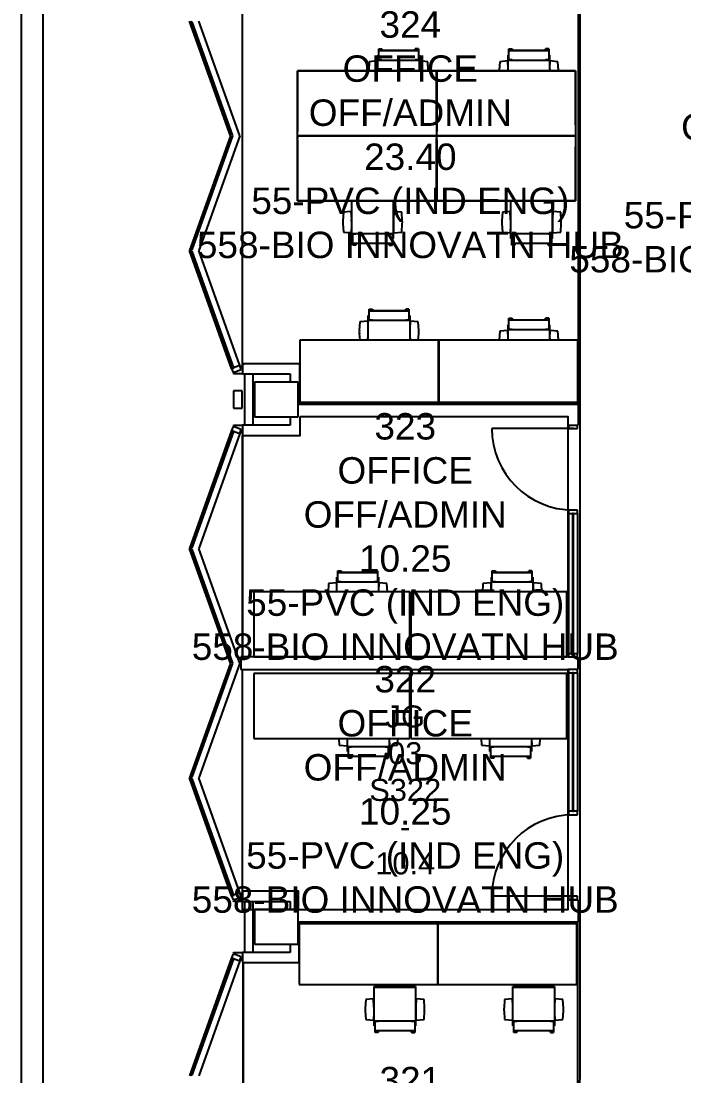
# Model space of a CAD drawing. Extents: x 15525 to 50715, y -3252 to 56414.
# Drawn here: x 21842 to 29482, y 12365 to 24525 of the extents above; entities that cross this region are included whole.
import ezdxf

# ---------------------------------------------------------------- set-up
doc = ezdxf.new("R2010")
doc.units = 0
doc.header["$MEASUREMENT"] = 0
for name, color, linetype in [('A-Column__Concrete', 7, 'CONTINUOUS'), ('A-Door', 252, 'CONTINUOUS'), ('A-Furniture', 252, 'CONTINUOUS'), ('A-Wall__Brick', 7, 'CONTINUOUS'), ('A-Wall__Stud', 252, 'CONTINUOUS'), ('A-Window', 7, 'CONTINUOUS'), ('RM$', 7, 'CONTINUOUS'), ('RM$TXT', 4, 'CONTINUOUS'), ('SU$', 12, 'CONTINUOUS'), ('SU$TXT', 12, 'CONTINUOUS')]:
    doc.layers.add(name, color=color, linetype=linetype)
doc.styles.add('Arial', font='arial.ttf')

msp = doc.modelspace()

# ---------------------------------------------------------------- linework, layer by layer
at = {"layer": 'A-Column__Concrete'}
for p, q in [((24534, 20362), (24534, 19962)), ((25034, 20362), (24534, 20362)), ((25034, 19962), (25034, 20362)), ((24391, 20262), (24291, 20262)), ((24291, 20262), (24291, 20062)), ((24391, 20062), (24391, 20262)), ((24291, 20062), (24391, 20062)), ((24534, 19962), (25034, 19962)), ((24534, 14282), (24534, 13882)), ((25034, 14282), (24534, 14282)), ((25034, 13882), (25034, 14282)), ((24534, 13882), (25034, 13882))]:
    msp.add_line(p, q, dxfattribs=at)
at = {"layer": 'A-Door'}
for p, q in [((28209, 19828), (27269, 19828)), ((28209, 14436), (27269, 14436))]:
    msp.add_line(p, q, dxfattribs=at)
at = {"layer": 'A-Door', "color": 252}
for centre, start, end in [((28209, 19828), 180, 270), ((28209, 14436), 90, 180)]:
    msp.add_arc(centre, 940, start, end, dxfattribs=at)
at = {"layer": 'A-Furniture'}
for p, q in [((24395, 20572), (24395, 25832)), ((25964, 24188), (25964, 24205)), ((25964, 24205), (26000, 24205)), ((26000, 24205), (26000, 24188)), ((26385, 24188), (26385, 24205)), ((26422, 24205), (26385, 24205)), ((26422, 24205), (26422, 24188)), ((27466, 24188), (27466, 24205)), ((27466, 24205), (27502, 24205)), ((27502, 24205), (27502, 24188)), ((27888, 24188), (27888, 24205)), ((27924, 24205), (27888, 24205)), ((27924, 24205), (27924, 24188)), ((25953, 23952), (25953, 24130)), ((25953, 24130), (25964, 24130)), ((25964, 24183), (25964, 24188)), ((25964, 24188), (26422, 24188)), ((25964, 24188), (26000, 24188)), ((25964, 24084), (25964, 24183)), ((26422, 24183), (25964, 24183)), ((25964, 24081), (26000, 24081)), ((26422, 24188), (26385, 24188)), ((26385, 24081), (26422, 24081)), ((26422, 24188), (26422, 24183)), ((26422, 24183), (26422, 24084)), ((26422, 24130), (26431, 24130)), ((26431, 24130), (26431, 23952)), ((27456, 23952), (27456, 24130)), ((27456, 24130), (27466, 24130)), ((27466, 24183), (27466, 24188)), ((27466, 24188), (27924, 24188)), ((27466, 24188), (27502, 24188)), ((27466, 24084), (27466, 24183)), ((27924, 24183), (27466, 24183)), ((27466, 24081), (27502, 24081)), ((27924, 24188), (27888, 24188)), ((27888, 24081), (27924, 24081)), ((27924, 24188), (27924, 24183)), ((27924, 24183), (27924, 24084)), ((27924, 24130), (27933, 24130)), ((27933, 24130), (27933, 23952)), ((25856, 24056), (25850, 23958)), ((25950, 24065), (25856, 24056)), ((25952, 23975), (25950, 24065)), ((25952, 24026), (25951, 24026)), ((25964, 24075), (26422, 24075)), ((26433, 24026), (26431, 24026)), ((26431, 23984), (26433, 23984)), ((26435, 24065), (26433, 23975)), ((26435, 24026), (26433, 24026)), ((26529, 24056), (26435, 24065)), ((26535, 23958), (26529, 24056)), ((27359, 24056), (27353, 23958)), ((27453, 24065), (27359, 24056)), ((27455, 23975), (27453, 24065)), ((27455, 24026), (27453, 24026)), ((27466, 24075), (27924, 24075)), ((27935, 24026), (27933, 24026)), ((27933, 23984), (27935, 23984)), ((27937, 24065), (27935, 23975)), ((27937, 24026), (27935, 24026)), ((28031, 24056), (27937, 24065)), ((28037, 23958), (28031, 24056)), ((25029, 23952), (25029, 23252)), ((26629, 23952), (25029, 23952)), ((25029, 23952), (26629, 23952)), ((25029, 23202), (25029, 23952)), ((26629, 23328), (26629, 23952)), ((26629, 23952), (26629, 23202)), ((26634, 23952), (26634, 23252)), ((28234, 23952), (26634, 23952)), ((26634, 23952), (28234, 23952)), ((26634, 23202), (26634, 23952)), ((28234, 23328), (28234, 23952)), ((28234, 23952), (28234, 23202)), ((25029, 23202), (25029, 23172)), ((25029, 23202), (26629, 23202)), ((25029, 23202), (26629, 23202)), ((25029, 22452), (25029, 23202)), ((26629, 23202), (25029, 23202)), ((25029, 23152), (25029, 22452)), ((26629, 23202), (26629, 22452)), ((26629, 22452), (26629, 23172)), ((28234, 23202), (26634, 23202)), ((26634, 23202), (28234, 23202)), ((26634, 22452), (26634, 23202)), ((26634, 23152), (26634, 22452)), ((28234, 23202), (28234, 22452)), ((28234, 22452), (28234, 23077)), ((25029, 22452), (26629, 22452)), ((26629, 22452), (25029, 22452)), ((25654, 22018), (25654, 22452)), ((26132, 22452), (26132, 22018)), ((26634, 22452), (28234, 22452)), ((28234, 22452), (26634, 22452)), ((27487, 22018), (27487, 22452)), ((27964, 22452), (27964, 22018)), ((25558, 22323), (25551, 22222)), ((25648, 22330), (25558, 22323)), ((25653, 22239), (25648, 22330)), ((26139, 22330), (26135, 22239)), ((26230, 22323), (26139, 22330)), ((26236, 22222), (26230, 22323)), ((27390, 22323), (27384, 22222)), ((27481, 22330), (27390, 22323)), ((27485, 22239), (27481, 22330)), ((27971, 22330), (27967, 22239)), ((28062, 22323), (27971, 22330)), ((28069, 22222), (28062, 22323)), ((25551, 22190), (25557, 22091)), ((25651, 22083), (25653, 22173)), ((26134, 22163), (26132, 22163)), ((26134, 22173), (26136, 22083)), ((26230, 22091), (26236, 22190)), ((27384, 22190), (27390, 22091)), ((27484, 22083), (27486, 22173)), ((27967, 22163), (27965, 22163)), ((27966, 22173), (27968, 22083)), ((28063, 22091), (28069, 22190)), ((25557, 22091), (25651, 22083)), ((25651, 22122), (25653, 22122)), ((25665, 22018), (25654, 22018)), ((26123, 22073), (25665, 22073)), ((25701, 22067), (25665, 22067)), ((25665, 21965), (25665, 22064)), ((26123, 22067), (26086, 22067)), ((26123, 22064), (26123, 21965)), ((26132, 22018), (26123, 22018)), ((26132, 22122), (26134, 22122)), ((26134, 22122), (26136, 22122)), ((26136, 22083), (26230, 22091)), ((27390, 22091), (27484, 22083)), ((27484, 22122), (27486, 22122)), ((27497, 22018), (27487, 22018)), ((27955, 22073), (27497, 22073)), ((27533, 22067), (27497, 22067)), ((27497, 21965), (27497, 22064)), ((27955, 22067), (27919, 22067)), ((27955, 22064), (27955, 21965)), ((27964, 22018), (27955, 22018)), ((27965, 22122), (27967, 22122)), ((27967, 22122), (27968, 22122)), ((27968, 22083), (28063, 22091)), ((25665, 21960), (25665, 21965)), ((25665, 21965), (26123, 21965)), ((26123, 21960), (25665, 21960)), ((25665, 21943), (25665, 21960)), ((25701, 21960), (25665, 21960)), ((25701, 21943), (25665, 21943)), ((25701, 21960), (25701, 21943)), ((26086, 21943), (26086, 21960)), ((26086, 21960), (26123, 21960)), ((26086, 21943), (26123, 21943)), ((26123, 21965), (26123, 21960)), ((26123, 21960), (26123, 21943)), ((27497, 21960), (27497, 21965)), ((27497, 21965), (27955, 21965)), ((27955, 21960), (27497, 21960)), ((27497, 21943), (27497, 21960)), ((27533, 21960), (27497, 21960)), ((27533, 21943), (27497, 21943)), ((27533, 21960), (27533, 21943)), ((27919, 21943), (27919, 21960)), ((27919, 21960), (27955, 21960)), ((27919, 21943), (27955, 21943)), ((27955, 21965), (27955, 21960)), ((27955, 21960), (27955, 21943)), ((25855, 21187), (25855, 21204)), ((25855, 21204), (25891, 21204)), ((25855, 21182), (25855, 21187)), ((25855, 21187), (26313, 21187)), ((25855, 21187), (25891, 21187)), ((25855, 21083), (25855, 21182)), ((26313, 21182), (25855, 21182)), ((25891, 21204), (25891, 21187)), ((26276, 21187), (26276, 21204)), ((26313, 21204), (26276, 21204)), ((26313, 21187), (26276, 21187)), ((26313, 21204), (26313, 21187)), ((26313, 21187), (26313, 21182)), ((26313, 21182), (26313, 21083)), ((25747, 21056), (25741, 20957)), ((25841, 21064), (25747, 21056)), ((25843, 20974), (25841, 21064)), ((25844, 20846), (25844, 21130)), ((25844, 21130), (25855, 21130)), ((25855, 21080), (25891, 21080)), ((25855, 21075), (26313, 21075)), ((26276, 21080), (26313, 21080)), ((26313, 21130), (26322, 21130)), ((26322, 21130), (26322, 20846)), ((26326, 21064), (26324, 20974)), ((26420, 21056), (26326, 21064)), ((26426, 20957), (26420, 21056)), ((27466, 21082), (27466, 21099)), ((27466, 21099), (27502, 21099)), ((27466, 21077), (27466, 21082)), ((27466, 21082), (27924, 21082)), ((27466, 21082), (27502, 21082)), ((27466, 20978), (27466, 21077)), ((27924, 21077), (27466, 21077)), ((27502, 21099), (27502, 21082)), ((27888, 21082), (27888, 21099)), ((27924, 21099), (27888, 21099)), ((27924, 21082), (27888, 21082)), ((27924, 21099), (27924, 21082)), ((27924, 21082), (27924, 21077)), ((27924, 21077), (27924, 20978)), ((25741, 20925), (25746, 20846)), ((25843, 21025), (25841, 21025)), ((26324, 21025), (26322, 21025)), ((26322, 20984), (26324, 20984)), ((26326, 21025), (26324, 21025)), ((26421, 20846), (26426, 20925)), ((27359, 20950), (27353, 20852)), ((27453, 20959), (27359, 20950)), ((27455, 20869), (27453, 20959)), ((27455, 20920), (27453, 20920)), ((27456, 20846), (27456, 21024)), ((27456, 21024), (27466, 21024)), ((27466, 20975), (27502, 20975)), ((27466, 20969), (27924, 20969)), ((27888, 20975), (27924, 20975)), ((27924, 21024), (27933, 21024)), ((27933, 21024), (27933, 20846)), ((27935, 20920), (27933, 20920)), ((27937, 20959), (27935, 20869)), ((27937, 20920), (27935, 20920)), ((28031, 20950), (27937, 20959)), ((28037, 20852), (28031, 20950)), ((25057, 20846), (25057, 20126)), ((26654, 20846), (25057, 20846)), ((25840, 20846), (25843, 20908)), ((26325, 20908), (26328, 20846)), ((26654, 20126), (26654, 20846)), ((26658, 20846), (26658, 20126)), ((28258, 20846), (26658, 20846)), ((27933, 20878), (27935, 20878)), ((28258, 20126), (28258, 20846)), ((26654, 20126), (25057, 20126)), ((28258, 20126), (26658, 20126)), ((24395, 19749), (24395, 17194)), ((25493, 18171), (25493, 18188)), ((25493, 18188), (25530, 18188)), ((25493, 18166), (25493, 18171)), ((25493, 18171), (25951, 18171)), ((25493, 18171), (25530, 18171)), ((25493, 18067), (25493, 18166)), ((25951, 18166), (25493, 18166)), ((25530, 18188), (25530, 18171)), ((25915, 18171), (25915, 18188)), ((25951, 18188), (25915, 18188)), ((25951, 18171), (25915, 18171)), ((25951, 18188), (25951, 18171)), ((25951, 18171), (25951, 18166)), ((25951, 18166), (25951, 18067)), ((27273, 18171), (27273, 18188)), ((27273, 18188), (27310, 18188)), ((27273, 18166), (27273, 18171)), ((27273, 18171), (27731, 18171)), ((27273, 18171), (27310, 18171)), ((27273, 18067), (27273, 18166)), ((27731, 18166), (27273, 18166)), ((27310, 18188), (27310, 18171)), ((27695, 18171), (27695, 18188)), ((27731, 18188), (27695, 18188)), ((27731, 18171), (27695, 18171)), ((27731, 18188), (27731, 18171)), ((27731, 18171), (27731, 18166)), ((27731, 18166), (27731, 18067)), ((25386, 18040), (25380, 17941)), ((25480, 18048), (25386, 18040)), ((25482, 17958), (25480, 18048)), ((25482, 18009), (25480, 18009)), ((25483, 17937), (25483, 18114)), ((25483, 18114), (25493, 18114)), ((25493, 18064), (25530, 18064)), ((25493, 18059), (25951, 18059)), ((25915, 18064), (25951, 18064)), ((25951, 18114), (25961, 18114)), ((25961, 18114), (25961, 17937)), ((25963, 18009), (25961, 18009)), ((25965, 18048), (25963, 17958)), ((25964, 18009), (25963, 18009)), ((26059, 18040), (25965, 18048)), ((26065, 17941), (26059, 18040)), ((27166, 18040), (27160, 17941)), ((27260, 18048), (27166, 18040)), ((27262, 17958), (27260, 18048)), ((27262, 18009), (27260, 18009)), ((27263, 17937), (27263, 18114)), ((27263, 18114), (27273, 18114)), ((27273, 18064), (27310, 18064)), ((27273, 18059), (27731, 18059)), ((27695, 18064), (27731, 18064)), ((27731, 18114), (27741, 18114)), ((27741, 18114), (27741, 17937)), ((27743, 18009), (27741, 18009)), ((27745, 18048), (27743, 17958)), ((27744, 18009), (27743, 18009)), ((27839, 18040), (27745, 18048)), ((27845, 17941), (27839, 18040)), ((26324, 17944), (24524, 17944)), ((24524, 17944), (24524, 17194)), ((24524, 17931), (24524, 17194)), ((25961, 17968), (25963, 17968)), ((26324, 17194), (26324, 17944)), ((26324, 17313), (26324, 17937)), ((28134, 17944), (26334, 17944)), ((26334, 17944), (26334, 17194)), ((26334, 17937), (26334, 17200)), ((27741, 17968), (27743, 17968)), ((28134, 17194), (28134, 17944)), ((28134, 17307), (28134, 17931)), ((24524, 17194), (26324, 17194)), ((26334, 17194), (28134, 17194)), ((24395, 14495), (24395, 17050)), ((24524, 17003), (24524, 16253)), ((26324, 17003), (24524, 17003)), ((24524, 17003), (24524, 16253)), ((26324, 16253), (26324, 17003)), ((26334, 17003), (26334, 16253)), ((28134, 17003), (26334, 17003)), ((26334, 17003), (26334, 16253)), ((28134, 16253), (28134, 17003)), ((26324, 16253), (26324, 16878)), ((28134, 16253), (28134, 16878)), ((24524, 16253), (26324, 16253)), ((24524, 16253), (26324, 16253)), ((25504, 16253), (25509, 16177)), ((25509, 16177), (25603, 16169)), ((25603, 16169), (25605, 16253)), ((25603, 16208), (25605, 16208)), ((25606, 16103), (25606, 16253)), ((26083, 16253), (26083, 16103)), ((26086, 16249), (26084, 16249)), ((26084, 16208), (26086, 16208)), ((26086, 16253), (26087, 16169)), ((26086, 16208), (26087, 16208)), ((26087, 16169), (26182, 16177)), ((26182, 16177), (26186, 16253)), ((26334, 16253), (28134, 16253)), ((26334, 16253), (28134, 16253)), ((27145, 16253), (27150, 16177)), ((27150, 16177), (27244, 16169)), ((27244, 16169), (27246, 16253)), ((27244, 16208), (27246, 16208)), ((27247, 16103), (27247, 16253)), ((27724, 16253), (27724, 16103)), ((27726, 16249), (27724, 16249)), ((27724, 16208), (27726, 16208)), ((27726, 16253), (27728, 16169)), ((27726, 16208), (27728, 16208)), ((27728, 16169), (27822, 16177)), ((27822, 16177), (27827, 16253)), ((25616, 16103), (25606, 16103)), ((26074, 16158), (25616, 16158)), ((25652, 16153), (25616, 16153)), ((25616, 16051), (25616, 16150)), ((26074, 16153), (26038, 16153)), ((26074, 16150), (26074, 16051)), ((26083, 16103), (26074, 16103)), ((27257, 16103), (27247, 16103)), ((27715, 16158), (27257, 16158)), ((27293, 16153), (27257, 16153)), ((27257, 16051), (27257, 16150)), ((27715, 16153), (27679, 16153)), ((27715, 16150), (27715, 16051)), ((27724, 16103), (27715, 16103)), ((25616, 16046), (25616, 16051)), ((25616, 16051), (26074, 16051)), ((26074, 16046), (25616, 16046)), ((25616, 16029), (25616, 16046)), ((25652, 16046), (25616, 16046)), ((25652, 16029), (25616, 16029)), ((25652, 16046), (25652, 16029)), ((26038, 16029), (26038, 16046)), ((26038, 16046), (26074, 16046)), ((26038, 16029), (26074, 16029)), ((26074, 16051), (26074, 16046)), ((26074, 16046), (26074, 16029)), ((27257, 16046), (27257, 16051)), ((27257, 16051), (27715, 16051)), ((27715, 16046), (27257, 16046)), ((27257, 16029), (27257, 16046)), ((27293, 16046), (27257, 16046)), ((27293, 16029), (27257, 16029)), ((27293, 16046), (27293, 16029)), ((27679, 16029), (27679, 16046)), ((27679, 16046), (27715, 16046)), ((27679, 16029), (27715, 16029)), ((27715, 16051), (27715, 16046)), ((27715, 16046), (27715, 16029)), ((26647, 14118), (25047, 14118)), ((25047, 14118), (25047, 13418)), ((25986, 14118), (25057, 14118)), ((26647, 13418), (26647, 14118)), ((28247, 14118), (26647, 14118)), ((26647, 14118), (26647, 13418)), ((28247, 13418), (28247, 14118)), ((28247, 13418), (28247, 14118)), ((26647, 13418), (26647, 14043)), ((26647, 14043), (26647, 13418)), ((25047, 13672), (25047, 13418)), ((25047, 13418), (26647, 13418)), ((25047, 13418), (26647, 13418)), ((25912, 13388), (25912, 13396)), ((25912, 13396), (26389, 13396)), ((25912, 12940), (25912, 13388)), ((25912, 13388), (26389, 13388)), ((26389, 13396), (26389, 13388)), ((26389, 13388), (26389, 12940)), ((26647, 13418), (28247, 13418)), ((26647, 13418), (28247, 13418)), ((27512, 13388), (27512, 13396)), ((27512, 13396), (27989, 13396)), ((27512, 12940), (27512, 13388)), ((27512, 13388), (27989, 13388)), ((27989, 13396), (27989, 13388)), ((27989, 13388), (27989, 12940)), ((25815, 13246), (25809, 13145)), ((25906, 13252), (25815, 13246)), ((25910, 13162), (25906, 13252)), ((26396, 13252), (26392, 13162)), ((26487, 13246), (26396, 13252)), ((26494, 13145), (26487, 13246)), ((27415, 13246), (27409, 13145)), ((27506, 13252), (27415, 13246)), ((27510, 13162), (27506, 13252)), ((27996, 13252), (27992, 13162)), ((28087, 13246), (27996, 13252)), ((28094, 13145), (28087, 13246)), ((25809, 13113), (25815, 13014)), ((25815, 13014), (25909, 13006)), ((25909, 13006), (25911, 13096)), ((25909, 13045), (25911, 13045)), ((26392, 13086), (26390, 13086)), ((26390, 13045), (26392, 13045)), ((26391, 13096), (26393, 13006)), ((26392, 13045), (26393, 13045)), ((26393, 13006), (26488, 13014)), ((26488, 13014), (26494, 13113)), ((27409, 13113), (27415, 13014)), ((27415, 13014), (27509, 13006)), ((27509, 13006), (27511, 13096)), ((27509, 13045), (27511, 13045)), ((27992, 13086), (27990, 13086)), ((27990, 13045), (27992, 13045)), ((27991, 13096), (27993, 13006)), ((27992, 13045), (27993, 13045)), ((27993, 13006), (28088, 13014)), ((28088, 13014), (28094, 13113)), ((25921, 12940), (25912, 12940)), ((26380, 12995), (25922, 12995)), ((25958, 12990), (25922, 12990)), ((25922, 12888), (25922, 12987)), ((26380, 12990), (26344, 12990)), ((26380, 12987), (26380, 12888)), ((26389, 12940), (26380, 12940)), ((27522, 12940), (27512, 12940)), ((27980, 12995), (27522, 12995)), ((27558, 12990), (27522, 12990)), ((27522, 12888), (27522, 12987)), ((27980, 12990), (27944, 12990)), ((27980, 12987), (27980, 12888)), ((27989, 12940), (27980, 12940)), ((25922, 12883), (25922, 12888)), ((25922, 12888), (26380, 12888)), ((26380, 12883), (25922, 12883)), ((25922, 12866), (25922, 12883)), ((25958, 12883), (25922, 12883)), ((25958, 12866), (25922, 12866)), ((25958, 12883), (25958, 12866)), ((26344, 12866), (26344, 12883)), ((26344, 12883), (26380, 12883)), ((26344, 12866), (26380, 12866)), ((26380, 12888), (26380, 12883)), ((26380, 12883), (26380, 12866)), ((27522, 12883), (27522, 12888)), ((27522, 12888), (27980, 12888)), ((27980, 12883), (27522, 12883)), ((27522, 12866), (27522, 12883)), ((27558, 12883), (27522, 12883)), ((27558, 12866), (27522, 12866)), ((27558, 12883), (27558, 12866)), ((27944, 12866), (27944, 12883)), ((27944, 12883), (27980, 12883)), ((27944, 12866), (27980, 12866)), ((27980, 12888), (27980, 12883)), ((27980, 12883), (27980, 12866))]:
    msp.add_line(p, q, dxfattribs=at)
at = {"layer": 'A-Furniture', "flags": 128}
msp.add_lwpolyline([(24402, 13672), (24402, 8412)], dxfattribs=at)
at = {"layer": 'A-Furniture'}
for centre, radius, start, end in [((26104, 23942), 254, 176.4172, 177.6561), ((24986, 23953), 966, 359.9227, 1.2805), ((27399, 23953), 966, 178.7195, 180.0773), ((26282, 23942), 254, 2.3439, 3.5828), ((27606, 23942), 254, 176.4172, 177.6561), ((26489, 23953), 966, 359.9227, 1.2805), ((28901, 23953), 966, 178.7195, 180.0773), ((27784, 23942), 254, 2.3439, 3.5828), ((25805, 22206), 254, 176.3708, 183.5828), ((24687, 22194), 966, 358.7195, 2.6443), ((27100, 22194), 966, 177.3557, 181.2805), ((25983, 22206), 254, 356.4172, 3.6292), ((27637, 22206), 254, 176.3708, 183.5828), ((26520, 22194), 966, 358.7195, 2.6443), ((28932, 22194), 966, 177.3557, 181.2805), ((27815, 22206), 254, 356.4172, 3.6292), ((25995, 20941), 254, 176.4172, 183.6292), ((24877, 20953), 966, 357.3557, 1.2805), ((27290, 20953), 966, 178.7195, 182.6443), ((26173, 20941), 254, 356.3708, 3.5828), ((27606, 20836), 254, 176.4172, 177.6561), ((26489, 20847), 966, 359.9227, 1.2805), ((28901, 20847), 966, 178.7195, 180.0773), ((27784, 20836), 254, 2.3439, 3.5828), ((25633, 17925), 254, 176.4172, 177.2306), ((24516, 17937), 966, 0.0345, 1.2805), ((26929, 17937), 966, 178.7195, 179.9655), ((25811, 17925), 254, 2.7694, 3.5828), ((27413, 17925), 254, 176.4172, 177.2306), ((26296, 17937), 966, 0.0345, 1.2805), ((28709, 17937), 966, 178.7195, 179.9655), ((27591, 17925), 254, 2.7694, 3.5828), ((26062, 13129), 254, 176.3708, 183.5828), ((24945, 13117), 966, 358.7195, 2.6443), ((27357, 13117), 966, 177.3557, 181.2805), ((26240, 13129), 254, 356.4172, 3.6292), ((27662, 13129), 254, 176.3708, 183.5828), ((26545, 13117), 966, 358.7195, 2.6443), ((28957, 13117), 966, 177.3557, 181.2805), ((27840, 13129), 254, 356.4172, 3.6292)]:
    msp.add_arc(centre, radius, start, end, dxfattribs=at)
for points, knots in [([(25964, 24075), (25964, 24075), (25964, 24076), (25964, 24079), (25964, 24084)], [2.8535406, 2.8535406, 2.8535406, 2.8535406, 2.9205877, 3.1415927, 3.1415927, 3.1415927, 3.1415927]), ([(26422, 24084), (26422, 24079), (26422, 24076), (26422, 24075), (26422, 24075)], [-3.1415927, -3.1415927, -3.1415927, -3.1415927, -2.9205877, -2.8535406, -2.8535406, -2.8535406, -2.8535406]), ([(27466, 24075), (27466, 24075), (27466, 24076), (27466, 24079), (27466, 24084)], [2.8535406, 2.8535406, 2.8535406, 2.8535406, 2.9205877, 3.1415927, 3.1415927, 3.1415927, 3.1415927]), ([(27924, 24084), (27924, 24079), (27924, 24076), (27924, 24075), (27924, 24075)], [-3.1415927, -3.1415927, -3.1415927, -3.1415927, -2.9205877, -2.8535406, -2.8535406, -2.8535406, -2.8535406]), ([(25665, 22064), (25665, 22068), (25665, 22072), (25665, 22073), (25665, 22073)], [-3.1415927, -3.1415927, -3.1415927, -3.1415927, -2.9205877, -2.8535406, -2.8535406, -2.8535406, -2.8535406]), ([(26123, 22073), (26123, 22073), (26123, 22072), (26123, 22068), (26123, 22064)], [2.8535406, 2.8535406, 2.8535406, 2.8535406, 2.9205877, 3.1415927, 3.1415927, 3.1415927, 3.1415927]), ([(27497, 22064), (27497, 22068), (27497, 22072), (27497, 22073), (27497, 22073)], [-3.1415927, -3.1415927, -3.1415927, -3.1415927, -2.9205877, -2.8535406, -2.8535406, -2.8535406, -2.8535406]), ([(27955, 22073), (27955, 22073), (27955, 22072), (27955, 22068), (27955, 22064)], [2.8535406, 2.8535406, 2.8535406, 2.8535406, 2.9205877, 3.1415927, 3.1415927, 3.1415927, 3.1415927]), ([(25855, 21075), (25855, 21075), (25855, 21075), (25855, 21079), (25855, 21083)], [2.8535406, 2.8535406, 2.8535406, 2.8535406, 2.9205877, 3.1415927, 3.1415927, 3.1415927, 3.1415927]), ([(26313, 21083), (26313, 21079), (26313, 21075), (26313, 21075), (26313, 21075)], [-3.1415927, -3.1415927, -3.1415927, -3.1415927, -2.9205877, -2.8535406, -2.8535406, -2.8535406, -2.8535406]), ([(27466, 20969), (27466, 20969), (27466, 20970), (27466, 20973), (27466, 20978)], [2.8535406, 2.8535406, 2.8535406, 2.8535406, 2.9205877, 3.1415927, 3.1415927, 3.1415927, 3.1415927]), ([(27924, 20978), (27924, 20973), (27924, 20970), (27924, 20969), (27924, 20969)], [-3.1415927, -3.1415927, -3.1415927, -3.1415927, -2.9205877, -2.8535406, -2.8535406, -2.8535406, -2.8535406]), ([(25493, 18059), (25493, 18059), (25493, 18059), (25493, 18063), (25493, 18067)], [2.8535406, 2.8535406, 2.8535406, 2.8535406, 2.9205877, 3.1415927, 3.1415927, 3.1415927, 3.1415927]), ([(25951, 18067), (25951, 18063), (25951, 18059), (25951, 18059), (25951, 18059)], [-3.1415927, -3.1415927, -3.1415927, -3.1415927, -2.9205877, -2.8535406, -2.8535406, -2.8535406, -2.8535406]), ([(27273, 18059), (27273, 18059), (27273, 18059), (27273, 18063), (27273, 18067)], [2.8535406, 2.8535406, 2.8535406, 2.8535406, 2.9205877, 3.1415927, 3.1415927, 3.1415927, 3.1415927]), ([(27731, 18067), (27731, 18063), (27731, 18059), (27731, 18059), (27731, 18059)], [-3.1415927, -3.1415927, -3.1415927, -3.1415927, -2.9205877, -2.8535406, -2.8535406, -2.8535406, -2.8535406]), ([(25616, 16150), (25616, 16154), (25616, 16158), (25616, 16158), (25616, 16158)], [-3.1415927, -3.1415927, -3.1415927, -3.1415927, -2.9205877, -2.8535406, -2.8535406, -2.8535406, -2.8535406]), ([(26074, 16158), (26074, 16158), (26074, 16158), (26074, 16154), (26074, 16150)], [2.8535406, 2.8535406, 2.8535406, 2.8535406, 2.9205877, 3.1415927, 3.1415927, 3.1415927, 3.1415927]), ([(27257, 16150), (27257, 16154), (27257, 16158), (27257, 16158), (27257, 16158)], [-3.1415927, -3.1415927, -3.1415927, -3.1415927, -2.9205877, -2.8535406, -2.8535406, -2.8535406, -2.8535406]), ([(27715, 16158), (27715, 16158), (27715, 16158), (27715, 16154), (27715, 16150)], [2.8535406, 2.8535406, 2.8535406, 2.8535406, 2.9205877, 3.1415927, 3.1415927, 3.1415927, 3.1415927]), ([(25922, 12987), (25922, 12991), (25922, 12995), (25922, 12995), (25922, 12995)], [-3.1415927, -3.1415927, -3.1415927, -3.1415927, -2.9205877, -2.8535406, -2.8535406, -2.8535406, -2.8535406]), ([(26380, 12995), (26380, 12995), (26380, 12995), (26380, 12991), (26380, 12987)], [2.8535406, 2.8535406, 2.8535406, 2.8535406, 2.9205877, 3.1415927, 3.1415927, 3.1415927, 3.1415927]), ([(27522, 12987), (27522, 12991), (27522, 12995), (27522, 12995), (27522, 12995)], [-3.1415927, -3.1415927, -3.1415927, -3.1415927, -2.9205877, -2.8535406, -2.8535406, -2.8535406, -2.8535406]), ([(27980, 12995), (27980, 12995), (27980, 12995), (27980, 12991), (27980, 12987)], [2.8535406, 2.8535406, 2.8535406, 2.8535406, 2.9205877, 3.1415927, 3.1415927, 3.1415927, 3.1415927])]:
    msp.add_open_spline(points, degree=3, knots=knots, dxfattribs=at)
at = {"layer": 'A-Wall__Brick'}
for p, q in [((24395, 20562), (24395, 20572)), ((24395, 20572), (24413, 20572)), ((24395, 20562), (24395, 20457)), ((25057, 20572), (24413, 20572)), ((25057, 20106), (25057, 20572)), ((24395, 20457), (24942, 20457)), ((24422, 19867), (24422, 20457)), ((24512, 20457), (24512, 19867)), ((24942, 20457), (24942, 20362)), ((28263, 20106), (25057, 20106)), ((28263, 20106), (28263, 19868)), ((24942, 19962), (24942, 19867)), ((25060, 19749), (25060, 19965)), ((25060, 19965), (28145, 19965)), ((28145, 19965), (28145, 19868)), ((24942, 19867), (24395, 19867)), ((24395, 19867), (24395, 19749)), ((28145, 19868), (28263, 19868)), ((24395, 19749), (25060, 19749)), ((24376, 17194), (24376, 17050)), ((28145, 17194), (24376, 17194)), ((28145, 17192), (28145, 17194)), ((28263, 17192), (28145, 17192)), ((28263, 17052), (28263, 17192)), ((24376, 17050), (28145, 17050)), ((28145, 17052), (28263, 17052)), ((28145, 17050), (28145, 17052)), ((24395, 14495), (24395, 14377)), ((25040, 14495), (24395, 14495)), ((25040, 14280), (25040, 14495)), ((24395, 14377), (24942, 14377)), ((24422, 13787), (24422, 14377)), ((24512, 14377), (24512, 13787)), ((24942, 14377), (24942, 14282)), ((28263, 14396), (28145, 14396)), ((28145, 14396), (28145, 14280)), ((28263, 14396), (28263, 14139)), ((28145, 14280), (25040, 14280)), ((25047, 13682), (25047, 14139)), ((25047, 14139), (28263, 14139)), ((24942, 13882), (24942, 13787)), ((24942, 13787), (24395, 13787)), ((24395, 13787), (24395, 13672)), ((24395, 13672), (25047, 13672))]:
    msp.add_line(p, q, dxfattribs=at)
at = {"layer": 'A-Wall__Stud'}
for p, q in [((21842, 41487), (21842, -918)), ((22096, -718), (22096, 41487))]:
    msp.add_line(p, q, dxfattribs=at)
at = {"layer": 'A-Window'}
for p, q in [((24256, 23202), (23784, 24525)), ((23815, 24517), (23792, 24509)), ((23792, 24509), (24259, 23202)), ((24284, 23202), (23815, 24517)), ((24362, 23202), (23890, 24525)), ((24256, 23202), (23784, 21880)), ((24259, 23202), (23792, 21895)), ((23815, 21887), (24284, 23202)), ((24362, 23202), (23890, 21880)), ((23792, 21895), (23815, 21887)), ((24269, 20520), (23784, 21880)), ((23815, 21872), (23792, 21864)), ((23792, 21864), (24272, 20521)), ((24294, 20529), (23815, 21872)), ((24363, 20554), (23890, 21880)), ((24272, 20521), (24294, 20529)), ((24288, 20466), (24291, 20457)), ((24395, 20457), (24291, 20457)), ((24365, 20547), (24395, 20547)), ((24291, 19867), (24288, 19859)), ((24291, 19867), (24395, 19867)), ((24269, 19804), (23784, 18445)), ((24272, 19803), (23792, 18460)), ((23815, 18452), (24294, 19795)), ((24363, 19771), (23890, 18445)), ((24294, 19795), (24272, 19803)), ((24395, 19777), (24365, 19777)), ((28154, 18848), (28154, 17232)), ((28209, 18848), (28199, 18848)), ((28199, 18848), (28199, 17232)), ((28209, 17232), (28209, 18848)), ((28254, 18848), (28254, 17232)), ((24256, 17122), (23784, 18445)), ((23792, 18460), (23815, 18452)), ((23815, 18437), (23792, 18429)), ((23792, 18429), (24259, 17122)), ((24284, 17122), (23815, 18437)), ((24362, 17122), (23890, 18445)), ((28254, 17232), (28154, 17232)), ((28154, 17232), (28154, 17192)), ((28199, 17232), (28209, 17232)), ((28254, 17192), (28254, 17232)), ((24256, 17122), (23784, 15800)), ((24259, 17122), (23792, 15815)), ((23815, 15807), (24284, 17122)), ((24362, 17122), (23890, 15800)), ((28154, 17012), (28154, 15416)), ((28209, 17012), (28199, 17012)), ((28199, 17012), (28199, 15416)), ((28209, 15416), (28209, 17012)), ((28254, 17012), (28254, 15416)), ((23792, 15815), (23815, 15807)), ((24269, 14440), (23784, 15800)), ((23815, 15792), (23792, 15784)), ((23792, 15784), (24272, 14441)), ((24294, 14449), (23815, 15792)), ((24363, 14474), (23890, 15800)), ((28199, 15416), (28209, 15416)), ((24272, 14441), (24294, 14449)), ((24288, 14386), (24291, 14377)), ((24395, 14377), (24291, 14377)), ((24365, 14467), (24395, 14467)), ((28254, 14436), (28154, 14436)), ((28154, 14436), (28154, 14396)), ((28154, 14396), (28254, 14396)), ((28254, 14396), (28254, 14436)), ((24291, 13787), (24288, 13779)), ((24291, 13787), (24395, 13787)), ((24269, 13724), (23784, 12365)), ((24272, 13723), (23792, 12380)), ((23815, 12372), (24294, 13715)), ((24363, 13691), (23890, 12365)), ((24294, 13715), (24272, 13723)), ((24395, 13697), (24365, 13697)), ((23792, 12380), (23815, 12372))]:
    msp.add_line(p, q, dxfattribs=at)
at = {"layer": 'A-Window', "extrusion": (0, 0, -1)}
for p, q in [((24363, 20554), (24269, 20520)), ((24380, 20507), (24363, 20554)), ((24269, 20520), (24286, 20473)), ((24286, 20473), (24380, 20507)), ((24286, 19851), (24269, 19804)), ((24380, 19818), (24286, 19851)), ((28154, 19868), (28154, 19828)), ((28154, 19828), (28254, 19828)), ((28254, 19828), (28254, 19868)), ((24269, 19804), (24363, 19771)), ((24363, 19771), (24380, 19818)), ((28254, 18888), (28154, 18888)), ((28154, 18888), (28154, 18848)), ((28154, 18848), (28254, 18848)), ((28254, 18848), (28254, 18888)), ((28154, 17052), (28154, 17012)), ((28254, 17012), (28254, 17052)), ((28154, 17012), (28254, 17012)), ((28254, 15416), (28154, 15416)), ((28154, 15416), (28154, 15376)), ((28154, 15376), (28254, 15376)), ((28254, 15376), (28254, 15416)), ((24363, 14474), (24269, 14440)), ((24380, 14427), (24363, 14474)), ((24269, 14440), (24286, 14393)), ((24286, 14393), (24380, 14427)), ((24286, 13771), (24269, 13724)), ((24380, 13738), (24286, 13771)), ((24269, 13724), (24363, 13691)), ((24363, 13691), (24380, 13738))]:
    msp.add_line(p, q, dxfattribs=at)
at = {"layer": 'RM$', "flags": 128}
msp.add_lwpolyline([(29775, 26318), (29775, 19785), (29775, 13705), (29694, 13705), (29694, 13567), (30595, 13567), (30595, 11566), (29764, 11566), (29764, 7592), (31407, 7592), (31407, 7577), (34203, 7577), (34203, 11412), (35725, 11412), (35725, 6822), (35704, 6822), (35704, 6050), (29715, 6050), (29715, 5899), (28283, 5899), (28293, 44426)], dxfattribs=at)
for points in [[(25057, 26318), (28263, 26318), (28263, 20106), (25057, 20106), (25057, 20572), (24395, 20572), (24395, 25832), (25054, 25832)], [(25060, 19965), (28145, 19965), (28145, 17194), (24395, 17194), (24395, 19749), (25060, 19749)], [(24395, 17050), (28145, 17050), (28145, 14280), (25040, 14280), (25040, 14495), (24395, 14495)], [(25047, 14139), (28257, 14139), (28257, 7946), (25057, 7946), (25057, 8412), (24402, 8412), (24402, 13672), (25047, 13672)]]:
    msp.add_lwpolyline(points, close=True, dxfattribs=at)
at = {"layer": 'SU$'}
msp.add_lwpolyline([(28145, 14280), (24395, 14280), (24395, 17050), (28145, 17050)], close=True, dxfattribs=at)

# ---------------------------------------------------------------- texts
at = {"layer": 'RM$TXT', "char_height": 304.8, "attachment_point": 8, "style": 'Arial'}
for s, insert in [('324^M^JOFFICE^M^JOFF/ADMIN^M^J23.40^M^J55-PVC (IND ENG)^M^J558-BIO INNOVATN HUB^M^J', (26329, 21788)), ('325^M^JOFFICE^M^JOFF/ADMIN^M^J11.01^M^J55-PVC (IND ENG)^M^J558-BIO INNOVATN HUB^M^J', (30622, 21623)), ('323^M^JOFFICE^M^JOFF/ADMIN^M^J10.25^M^J55-PVC (IND ENG)^M^J558-BIO INNOVATN HUB^M^J', (26270, 17156)), ('322^M^JOFFICE^M^JOFF/ADMIN^M^J10.25^M^J55-PVC (IND ENG)^M^J558-BIO INNOVATN HUB^M^J', (26270, 14241)), ('321^M^JOFFICE^M^JOFF/ADMIN^M^J23.27^M^J55-PVC (IND ENG)^M^J558-BIO INNOVATN HUB^M^J', (26329, 9619))]:
    msp.add_mtext(s, dxfattribs=dict(at, insert=insert))
at = {"layer": 'SU$TXT', "insert": (26270, 14684), "char_height": 254, "attachment_point": 8, "style": 'Arial'}
msp.add_mtext('JG^M^J03^M^JS322^M^J-^M^J10.4^M^J', dxfattribs=at)

doc.saveas('drawing.dxf')
